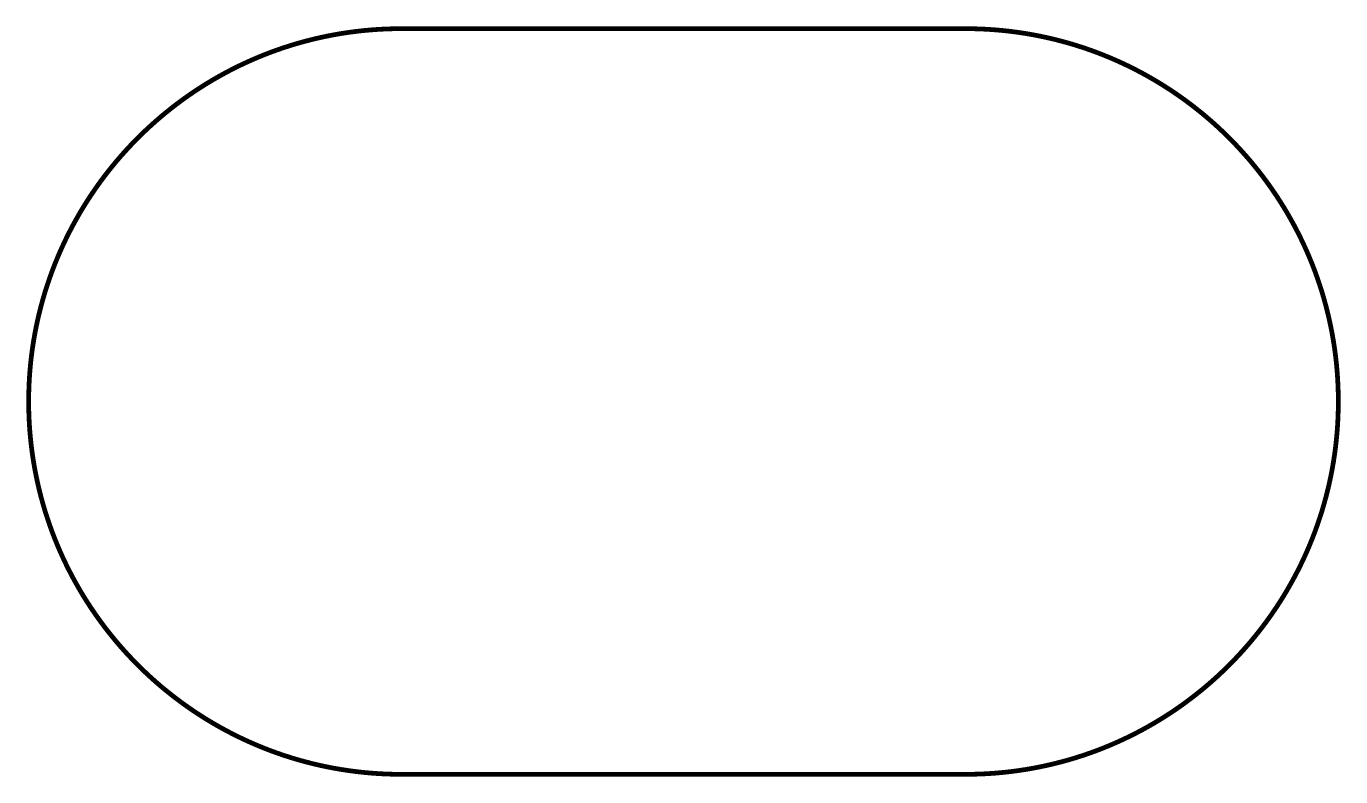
# Model space of a CAD drawing. Extents: x 0.05 to 2.82, y 0.05 to 1.63.
import ezdxf

# ---------------------------------------------------------------- set-up
doc = ezdxf.new("R2010")
doc.units = 0
doc.header["$LTSCALE"] = 0.166667
doc.layers.add('FOREGROUND', color=7, linetype='CONTINUOUS')

msp = doc.modelspace()

# ---------------------------------------------------------------- linework, layer by layer
at = {"layer": 'FOREGROUND', "linetype": 'CONTINUOUS', "const_width": 0.01}
msp.add_lwpolyline([(2.028333, 0.05), (2.044386, 0.050173), (2.060361, 0.050664), (2.076253, 0.051471), (2.092062, 0.052591), (2.107782, 0.054019), (2.123412, 0.055754), (2.138948, 0.057792), (2.154387, 0.06013), (2.169726, 0.062765), (2.184963, 0.065695), (2.200093, 0.068915), (2.215115, 0.072424), (2.230025, 0.076218), (2.244819, 0.080294), (2.259496, 0.084648), (2.274051, 0.089279), (2.288483, 0.094182), (2.302787, 0.099355), (2.316961, 0.104795), (2.331002, 0.110499), (2.344906, 0.116464), (2.358672, 0.122686), (2.372294, 0.129163), (2.385772, 0.135892), (2.399101, 0.142869), (2.412279, 0.150092), (2.425302, 0.157557), (2.438168, 0.165262), (2.450873, 0.173203), (2.463415, 0.181377), (2.47579, 0.189782), (2.487995, 0.198415), (2.500027, 0.207271), (2.511884, 0.216349), (2.523562, 0.225645), (2.535059, 0.235157), (2.54637, 0.24488), (2.557494, 0.254813), (2.568426, 0.264951), (2.579165, 0.275293), (2.589707, 0.285835), (2.600049, 0.296574), (2.610187, 0.307506), (2.62012, 0.31863), (2.629843, 0.329941), (2.639355, 0.341438), (2.648651, 0.353116), (2.657729, 0.364973), (2.666585, 0.377005), (2.675218, 0.38921), (2.683623, 0.401585), (2.691797, 0.414127), (2.699738, 0.426832), (2.707443, 0.439698), (2.714908, 0.452721), (2.722131, 0.465899), (2.729108, 0.479228), (2.735837, 0.492706), (2.742314, 0.506328), (2.748536, 0.520094), (2.754501, 0.533998), (2.760205, 0.548039), (2.765645, 0.562213), (2.770818, 0.576517), (2.775721, 0.590949), (2.780352, 0.605504), (2.784706, 0.620181), (2.788782, 0.634975), (2.792576, 0.649885), (2.796085, 0.664907), (2.799305, 0.680037), (2.802235, 0.695274), (2.80487, 0.710613), (2.807208, 0.726052), (2.809246, 0.741588), (2.810981, 0.757218), (2.812409, 0.772938), (2.813529, 0.788747), (2.814336, 0.804639), (2.814827, 0.820614), (2.815, 0.836667), (2.815, 0.836667), (2.814827, 0.852722), (2.814335, 0.868698), (2.813528, 0.884593), (2.812409, 0.900403), (2.81098, 0.916126), (2.809245, 0.931757), (2.807206, 0.947295), (2.804868, 0.962736), (2.802231, 0.978077), (2.799301, 0.993315), (2.79608, 1.008448), (2.79257, 1.023471), (2.788776, 1.038382), (2.784699, 1.053179), (2.780343, 1.067857), (2.775712, 1.082414), (2.770807, 1.096847), (2.765633, 1.111152), (2.760191, 1.125328), (2.754486, 1.13937), (2.74852, 1.153276), (2.742297, 1.167042), (2.735818, 1.180667), (2.729088, 1.194145), (2.722109, 1.207476), (2.714885, 1.220654), (2.707418, 1.233679), (2.699712, 1.246545), (2.691769, 1.259251), (2.683592, 1.271794), (2.675185, 1.28417), (2.666551, 1.296376), (2.657693, 1.308409), (2.648613, 1.320266), (2.639315, 1.331945), (2.629801, 1.343442), (2.620076, 1.354754), (2.610141, 1.365878), (2.6, 1.376811), (2.589656, 1.38755), (2.579113, 1.398092), (2.568372, 1.408434), (2.557437, 1.418573), (2.546311, 1.428505), (2.534997, 1.438229), (2.523499, 1.44774), (2.511818, 1.457036), (2.499959, 1.466113), (2.487924, 1.47497), (2.475716, 1.483602), (2.463339, 1.492006), (2.450795, 1.50018), (2.438088, 1.508121), (2.425219, 1.515825), (2.412194, 1.523289), (2.399014, 1.530511), (2.385682, 1.537488), (2.372202, 1.544215), (2.358577, 1.550691), (2.344809, 1.556912), (2.330902, 1.562876), (2.316859, 1.568578), (2.302682, 1.574017), (2.288376, 1.579189), (2.273942, 1.584091), (2.259384, 1.58872), (2.244705, 1.593073), (2.229908, 1.597146), (2.214996, 1.600938), (2.199972, 1.604445), (2.184839, 1.607664), (2.1696, 1.610591), (2.154259, 1.613224), (2.138817, 1.61556), (2.123279, 1.617596), (2.107647, 1.619328), (2.091925, 1.620754), (2.076114, 1.621871), (2.060219, 1.622675), (2.044243, 1.623163), (2.028188, 1.623333), (0.836521, 1.623333), (0.82047, 1.623157), (0.804498, 1.622663), (0.788607, 1.621853), (0.772801, 1.620732), (0.757083, 1.619301), (0.741456, 1.617563), (0.725922, 1.615523), (0.710485, 1.613182), (0.695148, 1.610545), (0.679914, 1.607613), (0.664786, 1.604391), (0.649766, 1.60088), (0.634859, 1.597084), (0.620067, 1.593007), (0.605393, 1.588651), (0.59084, 1.584019), (0.576411, 1.579114), (0.562109, 1.573939), (0.547937, 1.568497), (0.533899, 1.562792), (0.519997, 1.556827), (0.506234, 1.550603), (0.492613, 1.544125), (0.479138, 1.537396), (0.465811, 1.530418), (0.452636, 1.523194), (0.439615, 1.515728), (0.426752, 1.508023), (0.414049, 1.500081), (0.40151, 1.491906), (0.389137, 1.4835), (0.376934, 1.474868), (0.364904, 1.466011), (0.35305, 1.456933), (0.341374, 1.447636), (0.32988, 1.438125), (0.318571, 1.428401), (0.307449, 1.418469), (0.296519, 1.40833), (0.285782, 1.397989), (0.275243, 1.387447), (0.264903, 1.376709), (0.254766, 1.365776), (0.244836, 1.354653), (0.235115, 1.343342), (0.225605, 1.331846), (0.216311, 1.320169), (0.207235, 1.308313), (0.19838, 1.296281), (0.18975, 1.284076), (0.181347, 1.271702), (0.173174, 1.259161), (0.165235, 1.246457), (0.157532, 1.233592), (0.150068, 1.22057), (0.142847, 1.207393), (0.135871, 1.194065), (0.129144, 1.180589), (0.122669, 1.166967), (0.116448, 1.153203), (0.110485, 1.1393), (0.104782, 1.125261), (0.099344, 1.111088), (0.094171, 1.096785), (0.089269, 1.082355), (0.08464, 1.067801), (0.080286, 1.053126), (0.076211, 1.038333), (0.072419, 1.023425), (0.068911, 1.008405), (0.065691, 0.993277), (0.062762, 0.978042), (0.060128, 0.962704), (0.05779, 0.947267), (0.055752, 0.931733), (0.054018, 0.916105), (0.05259, 0.900387), (0.051471, 0.884581), (0.050664, 0.86869), (0.050173, 0.852718), (0.05, 0.836667), (0.05, 0.836667), (0.050173, 0.820614), (0.050664, 0.804639), (0.051471, 0.788747), (0.052591, 0.772938), (0.054019, 0.757218), (0.055754, 0.741588), (0.057792, 0.726052), (0.06013, 0.710613), (0.062765, 0.695274), (0.065695, 0.680037), (0.068915, 0.664907), (0.072424, 0.649885), (0.076218, 0.634975), (0.080294, 0.620181), (0.084648, 0.605504), (0.089279, 0.590949), (0.094182, 0.576517), (0.099355, 0.562213), (0.104795, 0.548039), (0.110499, 0.533998), (0.116464, 0.520094), (0.122686, 0.506328), (0.129163, 0.492706), (0.135892, 0.479228), (0.142869, 0.465899), (0.150092, 0.452721), (0.157557, 0.439698), (0.165262, 0.426832), (0.173203, 0.414127), (0.181377, 0.401585), (0.189782, 0.38921), (0.198415, 0.377005), (0.207271, 0.364973), (0.216349, 0.353116), (0.225645, 0.341438), (0.235157, 0.329941), (0.24488, 0.31863), (0.254813, 0.307506), (0.264951, 0.296574), (0.275293, 0.285835), (0.285835, 0.275293), (0.296574, 0.264951), (0.307506, 0.254813), (0.31863, 0.24488), (0.329941, 0.235157), (0.341438, 0.225645), (0.353116, 0.216349), (0.364973, 0.207271), (0.377005, 0.198415), (0.38921, 0.189782), (0.401585, 0.181377), (0.414127, 0.173203), (0.426832, 0.165262), (0.439698, 0.157557), (0.452721, 0.150092), (0.465899, 0.142869), (0.479228, 0.135892), (0.492706, 0.129163), (0.506328, 0.122686), (0.520094, 0.116464), (0.533998, 0.110499), (0.548039, 0.104795), (0.562213, 0.099355), (0.576517, 0.094182), (0.590949, 0.089279), (0.605504, 0.084648), (0.620181, 0.080294), (0.634975, 0.076218), (0.649885, 0.072424), (0.664907, 0.068915), (0.680037, 0.065695), (0.695274, 0.062765), (0.710613, 0.06013), (0.726052, 0.057792), (0.741588, 0.055754), (0.757218, 0.054019), (0.772938, 0.052591), (0.788747, 0.051471), (0.804639, 0.050664), (0.820614, 0.050173), (0.836667, 0.05)], close=True, dxfattribs=at)

doc.saveas('drawing.dxf')
